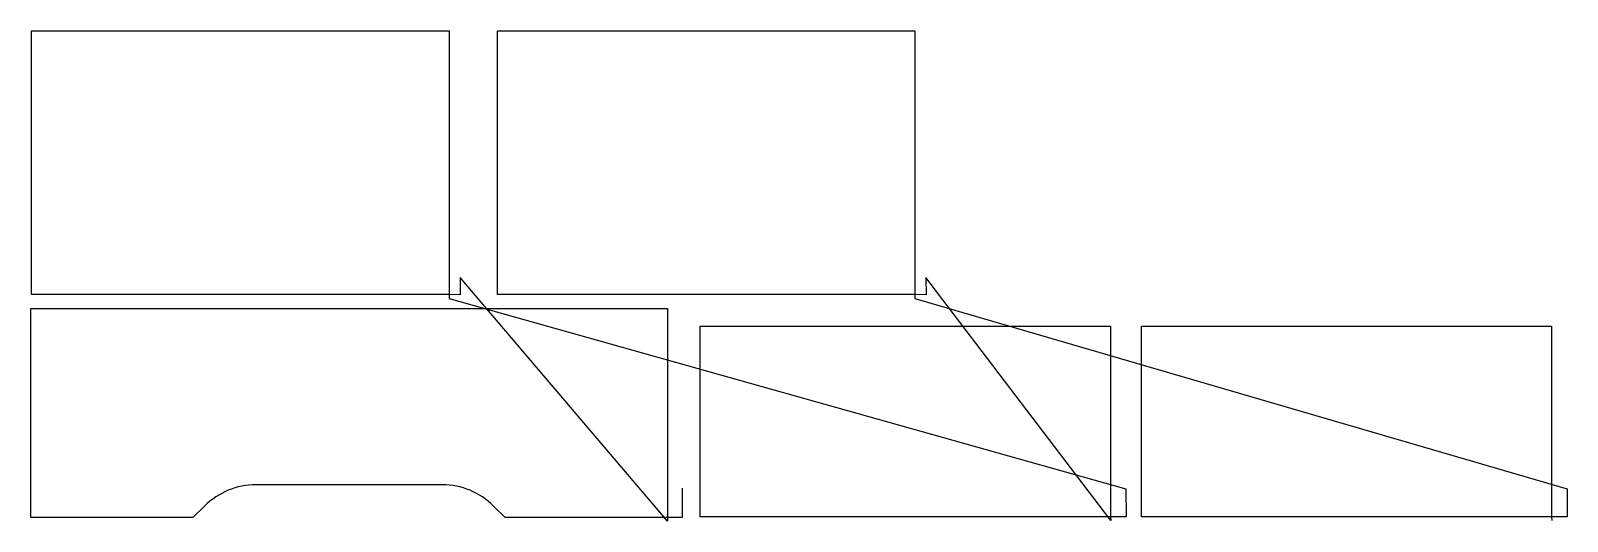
# Model space of a CAD drawing. Header units: metres. Extents: x 19 to 2122, y 14 to 686.
import ezdxf

# ---------------------------------------------------------------- set-up
doc = ezdxf.new("R2010")
doc.units = ezdxf.units.M

msp = doc.modelspace()

# ---------------------------------------------------------------- linework, layer by layer
at = {"layer": 'TOOL_0'}
for p, q in [((20, 324.547), (20, 686.047)), ((20, 686.047), (591.5, 686.047)), ((591.5, 686.047), (591.5, 324.547)), ((657.714, 324.547), (657.714, 686.047)), ((657.714, 686.047), (1229.214, 686.047)), ((1229.214, 686.047), (1229.214, 324.547)), ((890.5, 14.023), (606.619, 348.13)), ((606.619, 348.13), (606.909, 324.359)), ((1497.106, 15.032), (1244.332, 348.13)), ((1244.332, 348.13), (1244.623, 324.359)), ((591.5, 324.547), (20, 324.547)), ((591.5, 324.547), (591.499, 319.109)), ((591.499, 319.109), (1517.908, 58.381)), ((606.909, 324.359), (591.5, 324.547)), ((1229.214, 324.547), (657.714, 324.547)), ((1229.214, 324.547), (1229.213, 319.109)), ((1229.213, 319.109), (2121.757, 58.381)), ((1244.623, 324.359), (1229.214, 324.547)), ((19, 19.001), (19, 305.501)), ((19, 305.501), (890.5, 305.501)), ((890.5, 305.501), (890.5, 19.001)), ((935.26, 20.001), (935.26, 281.501)), ((935.26, 281.501), (1496.76, 281.501)), ((1496.76, 281.501), (1496.76, 20.001)), ((1539.109, 20.001), (1539.109, 281.501)), ((1539.109, 281.501), (2100.609, 281.501)), ((2100.609, 281.501), (2100.609, 20.001)), ((582.329, 64.001), (327.172, 64.001)), ((910.484, 59.53), (910.484, 19.105)), ((1517.908, 58.381), (1518.201, 20.322)), ((2121.757, 58.381), (2122.05, 20.322)), ((257.009, 34.949), (241.061, 19.001)), ((668.439, 19.001), (652.509, 34.931)), ((241.061, 19.001), (19, 19.001)), ((890.5, 19.001), (668.439, 19.001)), ((910.484, 19.105), (890.5, 19.001)), ((890.5, 19.001), (890.5, 14.023)), ((1496.76, 20.001), (935.26, 20.001)), ((1518.201, 20.322), (1496.76, 20.001)), ((1496.76, 20.001), (1497.106, 15.032)), ((2100.609, 20.001), (1539.109, 20.001)), ((2122.05, 20.322), (2100.609, 20.001)), ((2100.609, 20.001), (2100.955, 15.032))]:
    msp.add_line(p, q, dxfattribs=at)
for centre, start, end in [((327.172, -35.249), 90, 134.985713), ((582.329, -35.249), 45, 90)]:
    msp.add_arc(centre, 99.25, start, end, dxfattribs=at)

doc.saveas('drawing.dxf')
